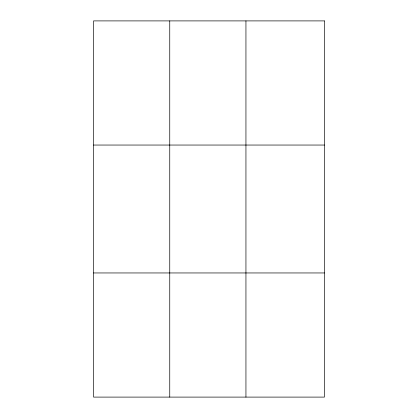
<?xml version="1.0" encoding="UTF-8"?>
<svg xmlns="http://www.w3.org/2000/svg" width="418" height="418" viewBox="0 0 418 418"><rect width="100%" height="100%" fill="white"/><g stroke="black" fill="none" stroke-linecap="round" stroke-linejoin="round"><path stroke-width="0.63" d="M169.75 20.9L169.75 397.1M245.941 20.9L245.941 397.1M93.559 145.046L324.441 145.046M93.559 272.954L324.441 272.954M324.441 20.9L324.441 397.1L93.559 397.1L93.559 20.9L324.441 20.9"/></g></svg>
